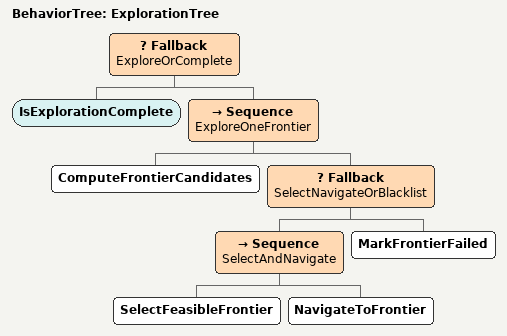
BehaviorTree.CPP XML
<root main_tree_to_execute="ExplorationTree">
  <BehaviorTree ID="ExplorationTree">
    <Fallback name="ExploreOrComplete">
      <IsExplorationComplete/>
      <Sequence name="ExploreOneFrontier">
        <ComputeFrontierCandidates/>
        <Fallback name="SelectNavigateOrBlacklist">
          <Sequence name="SelectAndNavigate">
            <SelectFeasibleFrontier/>
            <NavigateToFrontier/>
          </Sequence>
          <MarkFrontierFailed/>
        </Fallback>
      </Sequence>
    </Fallback>
  </BehaviorTree>
</root>
